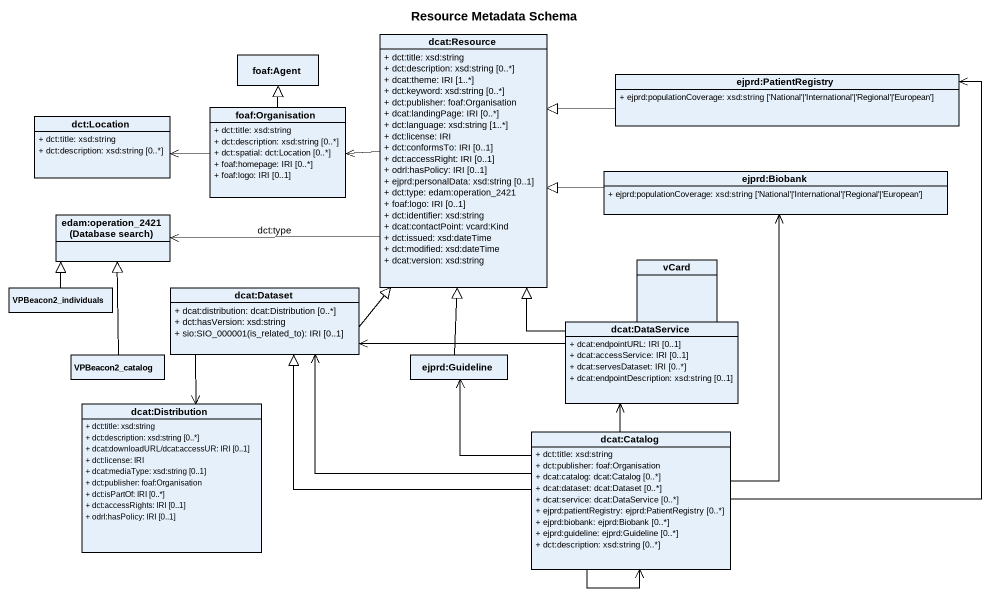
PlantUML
@startuml
title Resource Metadata Schema
hide circle
hide empty members
skinparam classAttributeIconSize 0
class "dcat:Resource" as dcat_Resource {
  + dct:title: xsd:string
  + dct:description: xsd:string [0..*]
  + dcat:theme: IRI [1..*]
  + dct:keyword: xsd:string [0..*]
  + dct:publisher: foaf:Organisation
  + dcat:landingPage: IRI [0..*]
  + dct:language: xsd:string [1..*]
  + dct:license: IRI
  + dct:conformsTo: IRI [0..1]
  + dct:accessRight: IRI [0..1]
  + odrl:hasPolicy: IRI [0..1]
  + ejprd:personalData: xsd:string [0..1]
  + dct:type: edam:operation_2421
  + foaf:logo: IRI [0..1]
  + dct:identifier: xsd:string
  + dcat:contactPoint: vcard:Kind
  + dct:issued: xsd:dateTime
  + dct:modified: xsd:dateTime
  + dcat:version: xsd:string
}
class "foaf:Agent" as foaf_Agent
class "ejprd:PatientRegistry" as ejprd_PatientRegistry {
  + ejprd:populationCoverage: xsd:string ['National'|'International'|'Regional'|'European']
}
class "foaf:Organisation" as foaf_Organisation {
  + dct:title: xsd:string
  + dct:description: xsd:string [0..*]
  + dct:spatial: dct:Location [0..*]
  + foaf:homepage: IRI [0..*]
  + foaf:logo: IRI [0..1]
}
class "dct:Location" as dct_Location {
  + dct:title: xsd:string
  + dct:description: xsd:string [0..*]
}
class "ejprd:Biobank" as ejprd_Biobank {
  + ejprd:populationCoverage: xsd:string ['National'|'International'|'Regional'|'European']
}
class "edam:operation_2421 (Database search)" as edam_operation_2421
class vCard
class VPBeacon2_individuals
class "dcat:Dataset" as dcat_Dataset {
  + dcat:distribution: dcat:Distribution [0..*]
  + dct:hasVersion: xsd:string
  {field} + sio:SIO_000001(is_related_to): IRI [0..1]
}
class VPBeacon2_catalog
class "ejprd:Guideline" as ejprd_Guideline
class "dcat:DataService" as dcat_DataService {
  + dcat:endpointURL: IRI [0..1]
  + dcat:accessService: IRI [0..1]
  + dcat:servesDataset: IRI [0..*]
  + dcat:endpointDescription: xsd:string [0..1]
}
class "dcat:Distribution" as dcat_Distribution {
  + dct:title: xsd:string
  + dct:description: xsd:string [0..*]
  + dcat:downloadURL/dcat:accessUR: IRI [0..1]
  + dct:license: IRI
  + dcat:mediaType: xsd:string [0..1]
  + dct:publisher: foaf:Organisation
  + dct:isPartOf: IRI [0..*]
  + dct:accessRights: IRI [0..1]
  + odrl:hasPolicy: IRI [0..1]
}
class "dcat:Catalog" as dcat_Catalog {
  + dct:title: xsd:string
  + dct:publisher: foaf:Organisation
  + dcat:catalog: dcat:Catalog [0..*]
  + dcat:dataset: dcat:Dataset [0..*]
  + dcat:service: dcat:DataService [0..*]
  + ejprd:patientRegistry: ejprd:PatientRegistry [0..*]
  + ejprd:biobank: ejprd:Biobank [0..*]
  + ejprd:guideline: ejprd:Guideline [0..*]
  + dct:description: xsd:string [0..*]
}
dcat_Resource -left-> foaf_Organisation
dcat_Resource -left-> edam_operation_2421 : dct:type
ejprd_PatientRegistry -left-|> dcat_Resource
foaf_Organisation -up-|> foaf_Agent
foaf_Organisation -left-> dct_Location
ejprd_Biobank -left-|> dcat_Resource
VPBeacon2_individuals -up-|> edam_operation_2421
dcat_Dataset -up-|> dcat_Resource
dcat_Dataset --> dcat_Distribution
VPBeacon2_catalog -up-|> edam_operation_2421
ejprd_Guideline -up-|> dcat_Resource
dcat_DataService -up-|> dcat_Resource
dcat_DataService -left-> dcat_Dataset
dcat_Catalog -up-> ejprd_PatientRegistry
dcat_Catalog -up-> ejprd_Biobank
dcat_Catalog -left-|> dcat_Dataset
dcat_Catalog -left-> dcat_Dataset
dcat_Catalog -up-> ejprd_Guideline
dcat_Catalog -up-> dcat_DataService
dcat_Catalog --> dcat_Catalog
@enduml
